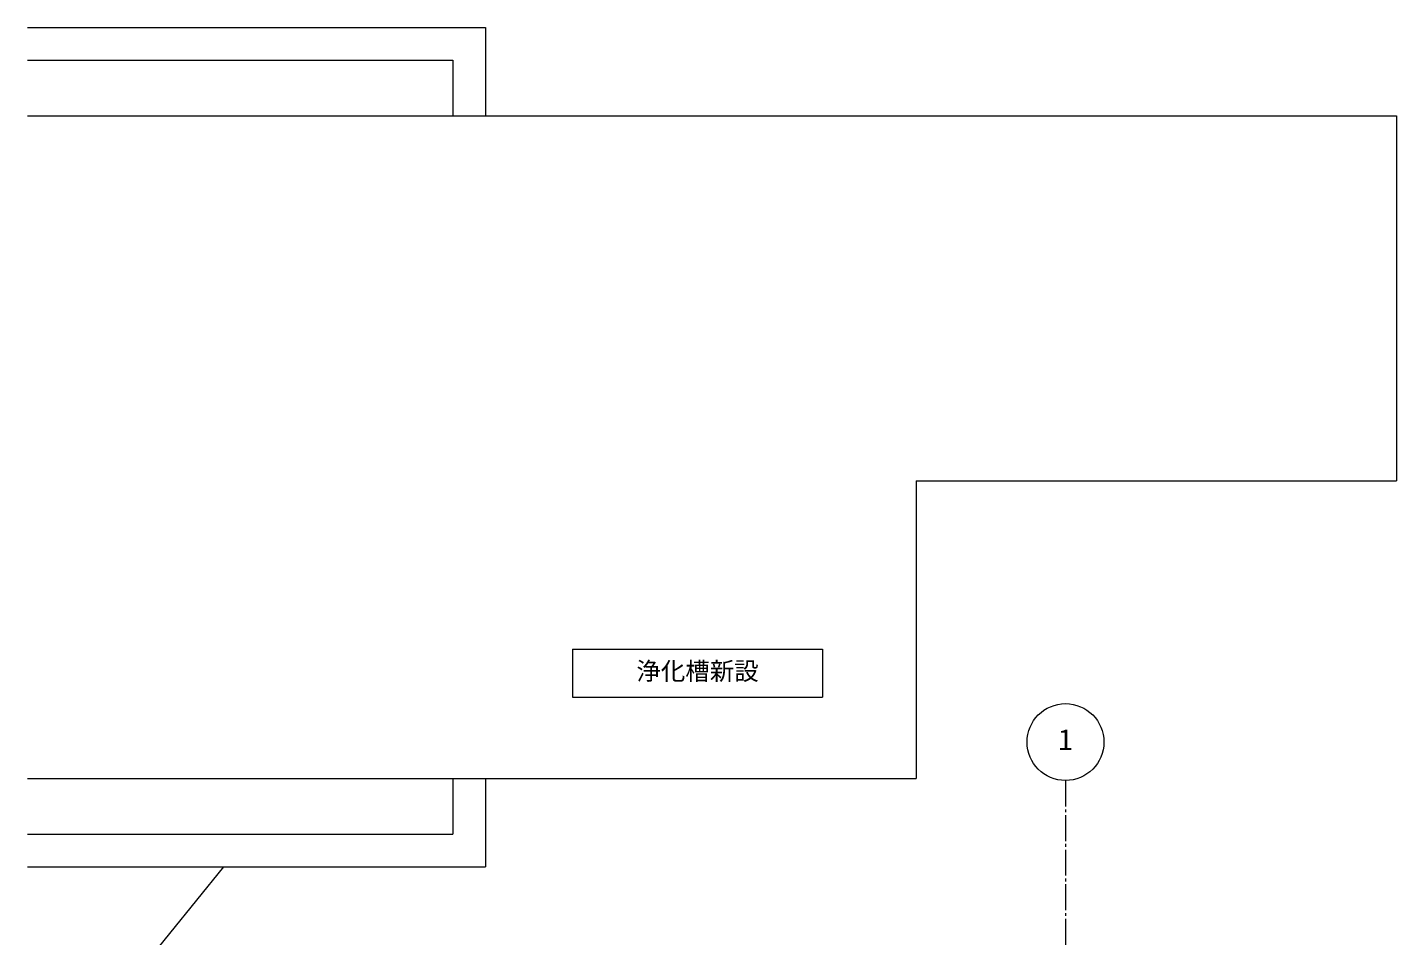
# Model space of a CAD drawing. Units: millimetres at full size. Extents: x -12803 to 120774, y -9413 to 101127.
# Drawn here: x -12591 to 1655, y 29576 to 39041 of the extents above; entities that cross this region are included whole.
import ezdxf
from ezdxf.enums import TextEntityAlignment as Align

# ---------------------------------------------------------------- set-up
doc = ezdxf.new("R2010")
doc.units = ezdxf.units.MM
doc.header["$LTSCALE"] = 30
doc.linetypes.add('CHAIN2', pattern=[12, 9, -1, 1, -1])
doc.layers.add('0-8_1-9', color=7, linetype='Continuous', lineweight=15)
doc.layers.add('0-9_1-1', color=7, linetype='CHAIN2', lineweight=15)
doc.styles.add('ＭＳ ゴシック', font='')
doc.styles.get('ＭＳ ゴシック').set_extended_font_data('MS Gothic')

msp = doc.modelspace()

# ---------------------------------------------------------------- linework, layer by layer
at = {"layer": '0-8_1-9'}
for p, q in [((-12590.53, 39041.26), (-7825, 39041.26)), ((-7825, 39041.26), (-7825, 38121.26)), ((-12590.53, 38701.26), (-8165, 38701.26)), ((-8165, 38701.26), (-8165, 38121.26)), ((-12590.53, 38121.26), (1655, 38121.26)), ((1655, 38121.26), (1655, 34321.26)), ((-3345, 34321.26), (1655, 34321.26)), ((-3345, 34321.26), (-3345, 31221.26)), ((-6918.3, 32568.43), (-6918.3, 32068.43)), ((-6918.3, 32068.43), (-4318.3, 32068.43)), ((-12590.53, 31221.26), (-3345, 31221.26)), ((-8165, 31221.26), (-8165, 30641.26)), ((-7825, 31221.26), (-7825, 30301.26)), ((-12590.53, 30641.26), (-8165, 30641.26)), ((-12590.53, 30301.26), (-7825, 30301.26)), ((-11559, 29054.26), (-10547.02, 30301.26))]:
    msp.add_line(p, q, dxfattribs=at)
msp.add_lwpolyline([(-6918.3, 32568.43), (-4318.3, 32568.43), (-4318.3, 32068.43)], dxfattribs=at)
at = {"layer": '0-9_1-1'}
msp.add_line((-1790, 31201.26), (-1790, 12715.3), dxfattribs=at)
at = {"layer": '0-9_1-1', "linetype": 'Continuous'}
msp.add_circle((-1790, 31601.26), 400, dxfattribs=at)

# ---------------------------------------------------------------- texts
at = {"layer": '0-8_1-9', "style": 'ＭＳ ゴシック'}
msp.add_text('浄化槽新設', height=186.6, dxfattribs=at).set_placement((-6254.69, 32191.15), align=Align.BOTTOM_LEFT)
at = {"layer": '0-9_1-1', "style": 'ＭＳ ゴシック'}
msp.add_text('1', height=219.9, dxfattribs=at).set_placement((-1865, 31451.26), align=Align.BOTTOM_LEFT)

doc.saveas('drawing.dxf')
